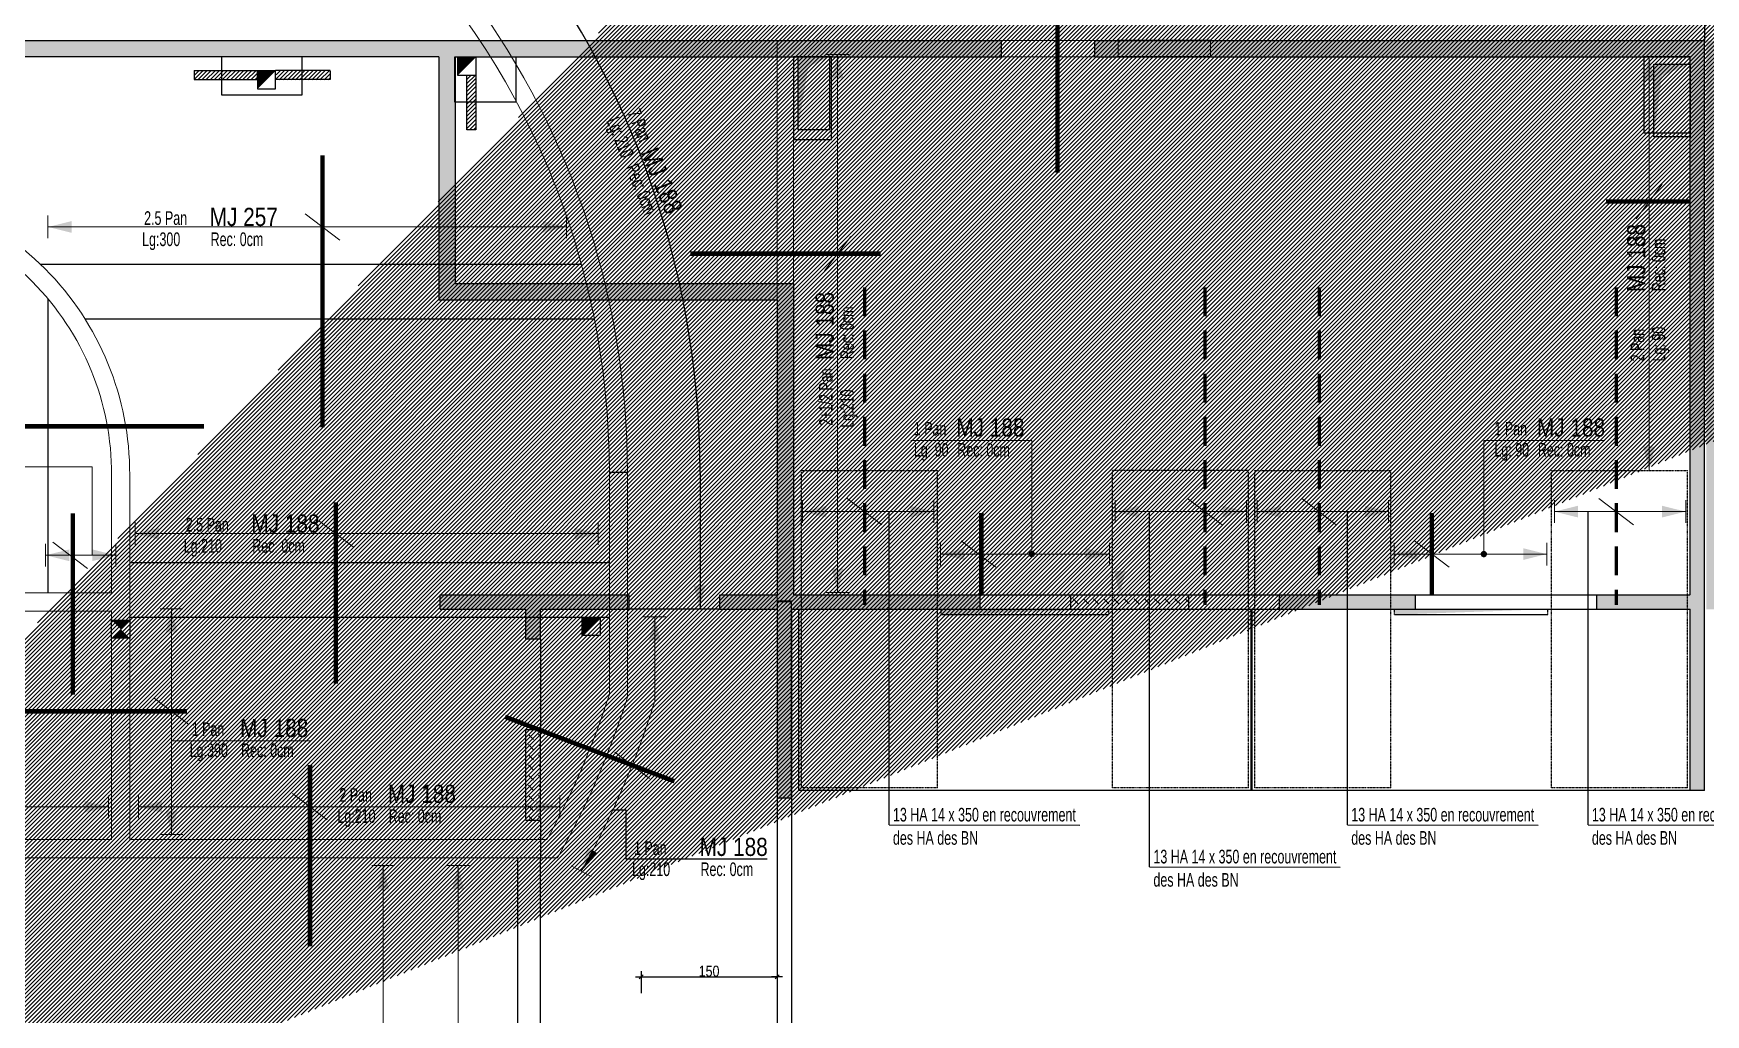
# Model space of a CAD drawing. Header units: millimetres. Extents: x 24633 to 31092, y -49771 to -45571.
# Drawn here: x 26738 to 28582, y -48162 to -47080 of the extents above; entities that cross this region are included whole.
import ezdxf

# ---------------------------------------------------------------- set-up
doc = ezdxf.new("R2010")
doc.units = ezdxf.units.MM
for name, pattern in [('CACHE', [9.525, 6.35, -3.175]), ('CACHEX2', [19.05, 12.7, -6.35]), ('TIRETPTX2', [50.8, 25.4, -12.7, 0, -12.7])]:
    doc.linetypes.add(name, pattern=pattern)
for name, color, linetype in [('01_ARMA_INF', 50, 'Continuous'), ('01_cote_gen', 4, 'Continuous'), ('01_linteaux', 2, 'Continuous'), ('01_murs_sup', 2, 'CACHEX2'), ('01_poch_poteaux', 250, 'Continuous'), ('01_resv', 32, 'Continuous'), ('01_texte', 230, 'Continuous'), ('AA_COTES', 2, 'Continuous')]:
    doc.layers.add(name, color=color, linetype=linetype)
for name, color, linetype, lineweight in [('01_murs_coup', 5, 'Continuous', 60), ('01_résv', 32, 'Continuous', 9), ('B Général', 7, 'Continuous', 5)]:
    doc.layers.add(name, color=color, linetype=linetype, lineweight=lineweight)
doc.styles.add('PATIO', font='ARIALN.TTF')
doc.styles.add('STYLE2', font='ARIALN.TTF')
doc.dimstyles.new('JB50res', dxfattribs={"dimscale": 0.1, "dimtxt": 120, "dimasz": 12, "dimexe": 0.1, "dimexo": 0.1, "dimgap": 0.09, "dimtad": 1, "dimdec": 1, "dimdsep": 46, "dimtxsty": 'STYLE2', "dimblk1": 'BOND_G', "dimblk2": 'BOND_D', "dimsah": 1, "dimcen": 1.5, "dimdle": 0.01, "dimse1": 1, "dimse2": 1, "dimclrd": 4, "dimclre": 2, "dimclrt": 6, "dimazin": 2, "dimtfac": 2.333333, "dimtdec": 1, "dimtix": 1, "dimtmove": 2, "dimatfit": 3, "dimldrblk": 'BOND_G', "dimfxl": 1, "dimtolj": 1, "dimtzin": 0, "dimarcsym": 0})
pattern_1 = [(135, (-12936.2255, -36505.928), (-11.2253202, 9e-16), [7.9375, -7.9375])]

# ---------------------------------------------------------------- blocks, each defined once
blk = doc.blocks.new('BOND_G')
at = {"layer": 'AA_COTES', "color": 0}
for p, q in [((5, 0), (-5, 0)), ((1.8, 1.8), (-1.8, -1.8)), ((0, -5), (0, 15))]:
    blk.add_line(p, q, dxfattribs=at)
blk = doc.blocks.new('BOND_D')
at = {"layer": 'AA_COTES', "color": 0}
for p, q in [((5, 0), (-5, 0)), ((-1.8, -1.8), (1.8, 1.8)), ((0, 5), (0, -15))]:
    blk.add_line(p, q, dxfattribs=at)
blk = doc.blocks.new('*D4448')
at = {"layer": '01_cote_gen', "color": 4, "lineweight": -2, "ltscale": 200, "transparency": 16777216}
blk.add_line((27409.3, -48120), (27556.9, -48120), dxfattribs=at)
at = {"layer": 'Defpoints', "color": 0, "ltscale": 200, "transparency": 16777216}
for p in [(27558.1, -48120), (27408.1, -48141.2), (27558.1, -48141.2)]:
    blk.add_point(p, dxfattribs=at)
at = {"layer": '01_cote_gen', "color": 4, "lineweight": -2, "ltscale": 200, "transparency": 16777216, "xscale": 1.2, "yscale": 1.2, "zscale": 1.2, "rotation": 180}
blk.add_blockref('BOND_G', (27408.1, -48120), dxfattribs=at)
at = {"layer": '01_cote_gen', "color": 4, "lineweight": -2, "ltscale": 200, "transparency": 16777216, "xscale": 1.2, "yscale": 1.2, "zscale": 1.2}
blk.add_blockref('BOND_D', (27558.1, -48120), dxfattribs=at)
at = {"layer": '01_cote_gen', "color": 6, "ltscale": 200, "transparency": 16777216, "insert": (27483.1, -48113.9), "char_height": 12, "attachment_point": 5, "style": 'STYLE2'}
blk.add_mtext('\\A1;150', dxfattribs=at)

msp = doc.modelspace()

# ---------------------------------------------------------------- hatches: boundary and pattern name
at = {"layer": '01_murs_sup'}
h = msp.add_hatch(dxfattribs=at)
h.set_pattern_fill('DASH', color=256, scale=2.5, angle=135)
h.set_pattern_definition(pattern_1)
h.paths.add_polyline_path([(27805.51, -47087.73), (26710.11, -47087.73), (26710.11, -47367.73), (26728.11, -47367.73), (26728.11, -47105.73), (27185.11, -47105.73), (27185.11, -47373.73), (27558.11, -47373.73), (27558.11, -47698.73), (27495.11, -47698.73), (27495.11, -47714.73), (27558.11, -47714.73), (27558.11, -47922.74), (27574.11, -47922.74), (27574.11, -47714.73), (27782.11, -47714.73), (27782.11, -47698.73), (27576.11, -47698.73), (27576.11, -47355.73), (27203.11, -47355.73), (27203.11, -47105.73), (27805.51, -47105.73)])
h.paths.add_polyline_path([(26728.11, -47469.73), (26710.11, -47469.73), (26710.11, -48011.63), (26580.11, -48011.63), (26580.11, -47974.73), (26562.11, -47974.73), (26562.11, -48029.63), (26710.11, -48029.63), (26710.11, -48387.71), (26517.11, -48387.97), (26517.11, -48403.97), (26710.11, -48403.71), (26710.11, -48663.71), (27297.11, -48663.71), (27297.11, -48447.73), (27281.11, -48447.73), (27281.11, -48647.71), (26728.11, -48647.71)])
h.paths.add_polyline_path([(27297.11, -47714.73), (27395.11, -47714.73), (27395.11, -47698.73), (27281.11, -47698.73), (27186.59, -47698.73), (27186.59, -47714.73), (27281.11, -47714.73), (27281.11, -47747.73), (27297.11, -47747.73)], flags=17)
h = msp.add_hatch(dxfattribs=at)
h.set_pattern_fill('DASH', color=256, scale=2.5, angle=135)
h.set_pattern_definition(pattern_1)
h.paths.add_polyline_path([(29762.12, -47698.78), (29608.12, -47698.78), (29608.12, -47714.78), (29762.12, -47714.78)])
h.paths.add_polyline_path([(29408.13, -47698.73), (29212.13, -47698.73), (29212.13, -47714.73), (29408.13, -47714.73)])
h.paths.add_polyline_path([(29112.13, -47698.73), (28912.11, -47698.73), (28912.11, -47714.73), (29112.13, -47714.73)])
h.paths.add_polyline_path([(28812.11, -47698.73), (28599.11, -47698.73), (28599.11, -47105.73), (28964.11, -47105.73), (28964.11, -47087.73), (28583.11, -47087.73), (28583.11, -47714.73), (28812.11, -47714.73)])
h.paths.add_polyline_path([(28581.11, -47087.73), (27908.71, -47087.73), (27908.71, -47105.73), (28565.11, -47105.73), (28565.11, -47698.73), (28462.11, -47698.73), (28462.11, -47714.73), (28565.11, -47714.73), (28565.11, -47914.73), (28581.11, -47914.73)])
h.paths.add_polyline_path([(28262.11, -47698.73), (28112.11, -47698.73), (28112.11, -47714.73), (28262.11, -47714.73)], flags=17)
h = msp.add_hatch(dxfattribs=at)
h.set_pattern_fill('DASH', color=256, scale=2.5, angle=135)
h.set_pattern_definition(pattern_1)
h.paths.add_polyline_path([(28012.11, -47698.73), (27882.11, -47698.73), (27882.11, -47714.73), (28012.11, -47714.73)])
h = msp.add_hatch(dxfattribs=at)
h.set_pattern_fill('DASH', color=256, scale=2.5, angle=135)
h.set_pattern_definition([(135, (-1279.052, -32154.172), (-11.2253202, 9e-16), [7.9375, -7.9375])])
h.paths.add_polyline_path([(27297.11, -47847.73), (27281.11, -47847.73), (27281.11, -47947.73), (27297.11, -47947.73)])
at = {"layer": '01_poch_poteaux'}
h = msp.add_hatch(color=256, dxfattribs=at)
h.dxf.hatch_style = 1
h.paths.add_polyline_path([(27574.11, -47706.73), (27558.11, -47706.73), (27558.11, -47714.73), (27558.11, -47714.73), (27558.11, -47922.73), (27574.11, -47922.73)])
at = {"layer": '01_résv'}
h = msp.add_hatch(dxfattribs=at)
h.set_pattern_fill('ANSI31', color=256)
h.set_pattern_definition([(45, (22372.7475, -51232.9677), (-2.245064, 2.245064), [])])
h.paths.add_polyline_path([(28613.02, -47196.73), (28613.02, -47226.77), (28623.02, -47226.77), (28623.02, -47196.8)], flags=17)
h.paths.add_polyline_path([(26984.75, -46665.65), (26984.75, -46735.65), (26994.75, -46735.65), (26994.75, -46665.65)])
h.paths.add_polyline_path([(27215.94, -47126.1), (27216.34, -47186.1), (27226.34, -47186.1), (27225.94, -47126.1)], flags=17)
h.paths.add_polyline_path([(26985.48, -47121.01), (26915.48, -47121.01), (26915.48, -47131.01), (26985.48, -47131.01)], flags=17)
h.paths.add_polyline_path([(27005.48, -47121.01), (27065.48, -47121.01), (27065.48, -47131.01), (27005.48, -47131.01)], flags=17)
h.paths.add_polyline_path([(26204.56, -47916.58), (26204.56, -47856.58), (26214.56, -47856.58), (26214.56, -47916.58)], flags=17)
h.paths.add_polyline_path([(26935.81, -46586.64), (26875.81, -46586.64), (26875.81, -46576.64), (26935.81, -46576.64)])
edge = h.paths.add_edge_path()
edge.add_line((29218.69, -47274.71), (29258.69, -47274.71))
edge.add_line((29258.69, -47274.71), (29287.3, -47303))
edge.add_line((29287.3, -47303), (29290.45, -47299.85))
edge.add_line((29290.45, -47299.85), (29293.82, -47296.48))
edge.add_line((29293.82, -47296.48), (29294.37, -47295.93))
edge.add_line((29294.37, -47295.93), (29259.71, -47261.27))
edge.add_line((29219.04, -47274.71), (29219.04, -47264.71))
edge.add_line((29219.04, -47264.71), (29263.16, -47264.71))
edge.add_line((28610.74, -46841.58), (28610.64, -46841.58))
edge.add_line((28610.64, -46841.58), (28610.65, -46818.53))
edge.add_line((28610.65, -46818.53), (28620.65, -46818.53))
edge.add_line((28620.65, -46818.53), (28620.75, -46848.57))
edge.add_line((28620.75, -46848.57), (28610.64, -46848.51))
edge.add_line((27587.89, -46841.58), (27587.79, -46841.58))
edge.add_line((27587.79, -46841.58), (27587.79, -46811.58))
edge.add_line((27587.79, -46811.58), (27597.79, -46811.58))
edge.add_line((27597.79, -46811.58), (27597.79, -46841.58))
edge.add_line((27597.79, -46841.58), (27587.79, -46841.58))
edge.add_line((25896.58, -48618.71), (25979.98, -48618.73))
edge.add_line((25979.98, -48618.73), (25980.38, -48628.69))
edge.add_line((25980.38, -48628.69), (25900.38, -48628.67))
edge.add_line((25900.38, -48628.67), (25899.97, -48622.07))
h.paths.add_polyline_path([(29294.55, -46743.81), (29287.48, -46736.74), (29258.8, -46765.03), (29218.8, -46765.03), (29218.8, -46775.03), (29262.94, -46775.03)])

# ---------------------------------------------------------------- linework, layer by layer
at = {"layer": '01_ARMA_INF', "linetype": 'CACHE', "lineweight": 0, "ltscale": 4, "const_width": 5, "flags": 128}
for points in [[(27867.31, -46813.38), (27867.31, -47233.38)], [(27056.7, -47214.31), (27056.7, -47514.31)], [(28472.29, -47265.23), (28565.07, -47265.23)], [(27462.29, -47322.66), (27672.29, -47322.66)], [(26426.11, -47513.1), (26926.11, -47513.1)], [(27071.41, -47596.9), (27071.41, -47796.9)], [(26781.46, -47609.01), (26781.46, -47809.01)], [(27783.4, -47608.73), (27783.4, -47698.73)], [(28280.29, -47608.73), (28280.29, -47698.73)], [(26517.43, -47827.22), (26907.44, -47827.22)], [(27444.97, -47904.54), (27258.07, -47833.32)], [(27042.86, -47886.38), (27042.86, -48086.38)]]:
    msp.add_lwpolyline(points, dxfattribs=at)
at = {"layer": '01_linteaux'}
for p, q in [((28581.11, -46957.73), (28581.11, -47087.73)), ((28036.11, -47087.73), (27934.11, -47087.73)), ((28036.11, -47105.73), (27934.11, -47105.73)), ((27342.22, -47334.73), (26746.21, -47334.73)), ((26754.11, -47696.73), (26754.11, -47372.5)), ((27356.42, -47394.73), (26794.98, -47394.73)), ((27373.2, -47663.69), (26844.19, -47663.69)), ((27782.11, -47698.73), (27882.11, -47698.73)), ((28012.11, -47698.73), (28112.11, -47698.73)), ((28262.11, -47698.73), (28462.11, -47698.73)), ((27373.2, -47723.69), (26844.19, -47723.69)), ((27582.11, -47914.73), (27582.11, -47714.73)), ((27782.11, -47714.73), (27882.11, -47714.73)), ((28012.11, -47714.73), (28112.11, -47714.73)), ((28081.11, -47914.73), (28081.11, -47714.73)), ((28082.11, -47914.73), (28082.11, -47714.73)), ((28262.11, -47714.73), (28462.11, -47714.73)), ((27574.11, -47922.73), (27574.11, -48638.71)), ((28565.11, -47914.73), (27582.11, -47914.73)), ((28565.11, -47914.73), (28082.11, -47914.73)), ((27272.11, -48306.7), (27272.11, -47988.73)), ((27297.11, -48306.7), (27297.11, -47988.73))]:
    msp.add_line(p, q, dxfattribs=at)
at = {"layer": '01_linteaux', "linetype": 'TIRETPTX2', "ltscale": 0.03}
for p, q in [((27585.11, -47561.73), (27735.11, -47561.73)), ((27585.11, -47911.73), (27585.11, -47561.73)), ((27735.11, -47911.73), (27735.11, -47561.73)), ((28078.11, -47561.73), (27928.11, -47561.73)), ((27928.11, -47911.73), (27928.11, -47561.73)), ((28078.11, -47911.73), (28078.11, -47561.73)), ((28085.11, -47561.73), (28235.11, -47561.73)), ((28085.11, -47911.73), (28085.11, -47561.73)), ((28235.11, -47911.73), (28235.11, -47561.73)), ((28412.11, -47911.73), (28412.11, -47561.73)), ((28412.11, -47561.73), (28562.11, -47561.73)), ((28562.11, -47911.73), (28562.11, -47561.73)), ((27739.11, -47720.73), (27739.11, -47714.73)), ((27924.11, -47720.73), (27924.11, -47714.73)), ((28239.11, -47720.73), (28239.11, -47714.73)), ((28408.11, -47720.73), (28408.11, -47714.73)), ((27735.11, -47911.73), (27585.11, -47911.73)), ((28078.11, -47911.73), (27928.11, -47911.73)), ((28235.11, -47911.73), (28085.11, -47911.73)), ((28562.11, -47911.73), (28412.11, -47911.73))]:
    msp.add_line(p, q, dxfattribs=at)
at = {"layer": '01_linteaux', "ltscale": 200}
for p, q in [((27739.11, -47720.73), (27924.11, -47720.73)), ((28239.11, -47720.73), (28408.11, -47720.73))]:
    msp.add_line(p, q, dxfattribs=at)
for points in [[(27739.11, -47720.73), (27739.11, -47714.73), (27924.11, -47714.73)], [(28239.11, -47720.73), (28239.11, -47714.73), (28408.11, -47714.73)]]:
    msp.add_solid(points, dxfattribs=at)
at = {"layer": '01_murs_coup', "linetype": 'Continuous', "lineweight": 18}
for p, q in [((27558.11, -47087.73), (27934.11, -47087.73)), ((27558.11, -47087.73), (27934.11, -47087.73)), ((27558.11, -47087.73), (27558.11, -47922.73)), ((27934.11, -47105.73), (27934.11, -47087.73)), ((28036.11, -47087.73), (28581.11, -47087.73)), ((28036.11, -47087.73), (28581.11, -47087.73)), ((28036.11, -47105.73), (28036.11, -47087.73)), ((28581.11, -47914.73), (28581.11, -47087.73)), ((27576.11, -47105.73), (27934.11, -47105.73)), ((27576.11, -47105.73), (27934.11, -47105.73)), ((27576.11, -47105.73), (27576.11, -47698.73)), ((28036.11, -47105.73), (28565.11, -47105.73)), ((28036.11, -47105.73), (28565.11, -47105.73)), ((28565.11, -47698.73), (28565.11, -47105.73)), ((26824.1, -47566.81), (26824.1, -47696.73)), ((26844.1, -47566.85), (26844.1, -47968.73)), ((27373.11, -47808.69), (27373.11, -47563.9)), ((27393.11, -47563.9), (27393.11, -47811.78)), ((26356.07, -47696.73), (26824.1, -47696.73)), ((27576.11, -47698.73), (27782.11, -47698.73)), ((27782.11, -47698.73), (27782.11, -47714.73)), ((27882.11, -47698.73), (28012.11, -47698.73)), ((27882.11, -47698.73), (28012.11, -47698.73)), ((27882.11, -47698.73), (27882.11, -47714.73)), ((28012.11, -47698.73), (28012.11, -47714.73)), ((28112.11, -47698.73), (28262.11, -47698.73)), ((28112.11, -47698.73), (28262.11, -47698.73)), ((28112.11, -47698.73), (28112.11, -47714.73)), ((28262.11, -47698.73), (28262.11, -47714.73)), ((28462.11, -47698.73), (28565.11, -47698.73)), ((28462.11, -47698.73), (28462.11, -47714.73)), ((26437.07, -47716.73), (26824.1, -47716.73)), ((26824.1, -47716.73), (26824.1, -47968.73)), ((27574.11, -47714.73), (27782.11, -47714.73)), ((27574.11, -47922.73), (27574.11, -47714.73)), ((27882.11, -47714.73), (28012.11, -47714.73)), ((27882.11, -47714.73), (28012.11, -47714.73)), ((28112.11, -47714.73), (28262.11, -47714.73)), ((28112.11, -47714.73), (28262.11, -47714.73)), ((28462.11, -47714.73), (28565.11, -47714.73)), ((28565.11, -47714.73), (28565.11, -47914.73)), ((27574.11, -47922.73), (27558.11, -47922.73)), ((28581.11, -47914.73), (28565.11, -47914.73)), ((26437.07, -47968.73), (26824.1, -47968.73)), ((26844.1, -47968.73), (27304.29, -47968.73)), ((26370.55, -47988.73), (27316.01, -47988.73))]:
    msp.add_line(p, q, dxfattribs=at)
at = {"layer": '01_murs_coup', "linetype": 'CACHE', "ltscale": 5}
for p, q in [((27654.48, -47359.82), (27654.48, -47709.82)), ((28029.87, -47359.82), (28029.87, -47709.82)), ((28155.84, -47359.82), (28155.84, -47709.82)), ((28483.54, -47359.82), (28483.54, -47709.82))]:
    msp.add_line(p, q, dxfattribs=at)
at = {"layer": '01_murs_coup', "linetype": 'Continuous', "lineweight": 18}
for centre, radius, start, end in [((26507.61, -47563.9), 865.5, 0, 90), ((26507.61, -47563.9), 885.5, 0, 37.71342), ((26523.84, -47565.35), 320.26, 359.7314, 90.00782), ((26523.84, -47565.35), 300.26, 359.72104, 90.00834), ((26524.1, -47538.39), 891, 331.11977, 342.3403), ((26524.1, -47538.39), 911, 330.37436, 342.53676)]:
    msp.add_arc(centre, radius, start, end, dxfattribs=at)
at = {"layer": '01_murs_sup', "ltscale": 0.05}
for p, q in [((26710.11, -47087.73), (27805.51, -47087.73)), ((27805.51, -47105.73), (27805.51, -47087.73)), ((27908.71, -47087.73), (28581.11, -47087.73)), ((27908.71, -47105.73), (27908.71, -47087.73)), ((28581.11, -47914.73), (28581.11, -47087.73)), ((27185.11, -47105.73), (26728.11, -47105.73)), ((27185.11, -47105.73), (27185.11, -47373.73)), ((27203.11, -47105.73), (27203.11, -47355.73)), ((27203.11, -47105.73), (27805.51, -47105.73)), ((27203.11, -47105.73), (27805.51, -47105.73)), ((27908.71, -47105.73), (28565.11, -47105.73)), ((28565.11, -47698.73), (28565.11, -47105.73)), ((27203.11, -47355.73), (27576.11, -47355.73)), ((27576.11, -47355.73), (27576.11, -47698.73)), ((27185.11, -47373.73), (27558.11, -47373.73)), ((27558.11, -47373.73), (27558.11, -47698.73)), ((27186.59, -47698.73), (27281.11, -47698.73)), ((27186.59, -47714.73), (27186.59, -47698.73)), ((27281.11, -47698.73), (27395.11, -47698.73)), ((27395.11, -47714.73), (27395.11, -47698.73)), ((27495.11, -47698.73), (27558.11, -47698.73)), ((27495.11, -47714.73), (27495.11, -47698.73)), ((27576.11, -47698.73), (27782.11, -47698.73)), ((27782.11, -47714.73), (27782.11, -47698.73)), ((27882.11, -47698.73), (28012.11, -47698.73)), ((27882.11, -47714.73), (27882.11, -47698.73)), ((28012.11, -47714.73), (28012.11, -47698.73)), ((28112.11, -47698.73), (28262.11, -47698.73)), ((28112.11, -47714.73), (28112.11, -47698.73)), ((28262.11, -47714.73), (28262.11, -47698.73)), ((28462.11, -47698.73), (28565.11, -47698.73)), ((28462.11, -47714.73), (28462.11, -47698.73)), ((27186.59, -47714.73), (27281.11, -47714.73)), ((27281.11, -47747.73), (27281.11, -47714.73)), ((27297.11, -47747.73), (27297.11, -47714.73)), ((27297.11, -47714.73), (27395.11, -47714.73)), ((27495.11, -47714.73), (27395.11, -47714.73)), ((27495.11, -47714.73), (27558.11, -47714.73)), ((27558.11, -47714.73), (27558.11, -47922.74)), ((27574.11, -47714.73), (27782.11, -47714.73)), ((27574.11, -47714.73), (27574.11, -47922.74)), ((27882.11, -47714.73), (28012.11, -47714.73)), ((28112.11, -47714.73), (28262.11, -47714.73)), ((28462.11, -47714.73), (28565.11, -47714.73)), ((28565.11, -47914.73), (28565.11, -47714.73)), ((27297.11, -47747.73), (27281.11, -47747.73)), ((27297.11, -47747.73), (27297.11, -47847.73)), ((27281.11, -47947.73), (27281.11, -47847.73)), ((27281.11, -47947.73), (27281.11, -47847.73)), ((27297.11, -47847.73), (27281.11, -47847.73)), ((27297.11, -47947.73), (27297.11, -47847.73)), ((27297.11, -47947.73), (27297.11, -47847.73)), ((27558.11, -47922.74), (27574.11, -47922.74)), ((27558.11, -47922.74), (27558.11, -48638.71)), ((28581.11, -47914.73), (28565.11, -47914.73)), ((27297.11, -47947.73), (27281.11, -47947.73)), ((27297.11, -47947.73), (27297.11, -47988.73))]:
    msp.add_line(p, q, dxfattribs=at)
at = {"layer": '01_poch_poteaux'}
for p, q in [((27393.11, -47563.9), (27373.11, -47563.9)), ((27574.11, -47705.8), (27558.11, -47705.8)), ((27574.11, -47706.73), (27558.11, -47706.73)), ((27558.11, -47706.73), (27558.11, -47922.73)), ((27574.11, -47714.73), (27574.11, -47705.8)), ((27574.11, -47922.73), (27574.11, -47706.73)), ((27558.11, -47922.73), (27574.11, -47922.73))]:
    msp.add_line(p, q, dxfattribs=at)
at = {"layer": '01_resv'}
for p, q in [((27206.04, -47106.1), (27226.04, -47106.1)), ((27206.04, -47126.1), (27206.04, -47106.1)), ((27226.04, -47106.1), (27226.04, -47126.1)), ((27581.11, -47105.73), (27581.11, -47185.73)), ((27616.11, -47105.73), (27581.11, -47105.73)), ((27616.11, -47185.73), (27616.11, -47105.73)), ((28525.02, -47113.73), (28565.02, -47113.73)), ((28525.02, -47193.74), (28525.02, -47113.73)), ((28565.02, -47113.73), (28565.02, -47193.74)), ((26915.08, -47120.81), (26915.08, -47130.81)), ((26915.08, -47120.81), (26985.08, -47120.81)), ((26915.08, -47130.81), (26985.08, -47130.81)), ((26985.08, -47121.1), (26985.08, -47141.1)), ((27005.08, -47121.1), (26985.08, -47121.1)), ((26985.08, -47130.81), (26985.08, -47121.1)), ((27065.08, -47120.81), (27005.08, -47120.81)), ((27005.08, -47141.1), (27005.08, -47121.1)), ((27005.08, -47130.81), (27005.08, -47121.1)), ((27065.08, -47130.81), (27005.08, -47130.81)), ((27065.08, -47121.1), (27065.08, -47130.81)), ((27226.04, -47126.1), (27206.04, -47126.1)), ((27216.04, -47186.1), (27216.04, -47126.1)), ((27226.04, -47126.1), (27226.04, -47186.1)), ((26985.08, -47141.1), (27005.08, -47141.1)), ((27226.04, -47186.1), (27216.04, -47186.1)), ((27581.11, -47185.73), (27616.11, -47185.73)), ((28565.02, -47193.74), (28525.02, -47193.74)), ((26824.1, -47746.73), (26824.1, -47726.73)), ((26824.1, -47726.73), (26844.1, -47726.73)), ((26844.1, -47726.73), (26844.1, -47746.73)), ((27343.09, -47743.68), (27343.09, -47723.98)), ((27343.09, -47723.98), (27363.09, -47723.98)), ((27363.09, -47723.98), (27363.09, -47743.68)), ((27363.09, -47743.68), (27343.09, -47743.68)), ((26844.1, -47746.73), (26824.1, -47746.73))]:
    msp.add_line(p, q, dxfattribs=at)
for points in [[(26945.19, -47147.73), (27034.19, -47147.73), (27034.19, -47105.73), (26945.19, -47105.73)], [(27202.86, -47105.73), (27269.84, -47105.73), (27269.84, -47155.73), (27202.86, -47155.73)], [(27576.19, -47196.73), (27618.19, -47196.73), (27618.18, -47105.73), (27576.19, -47105.73)], [(28514.03, -47189.49), (28565.03, -47189.49), (28565.04, -47105.73), (28514.04, -47105.73)]]:
    msp.add_lwpolyline(points, close=True, dxfattribs=at)
for points in [[(27206.04, -47126.1), (27206.04, -47106.1), (27226.04, -47106.1)], [(27581.11, -47105.73), (27616.11, -47105.73), (27592.64, -47116.53)], [(27581.11, -47185.73), (27581.11, -47105.73), (27592.64, -47116.53)], [(28525.02, -47193.74), (28525.02, -47113.73), (28534.07, -47126.53)], [(28525.02, -47113.73), (28565.02, -47113.73), (28534.07, -47126.53)], [(26985.08, -47141.1), (26985.08, -47121.1), (27005.08, -47121.1)], [(26824.1, -47726.73), (26844.1, -47726.73), (26844.1, -47746.73), (26824.1, -47746.73)], [(27343.09, -47743.68), (27343.09, -47723.98), (27363.09, -47723.98)]]:
    msp.add_solid(points, dxfattribs=at)
at = {"layer": '01_texte', "linetype": 'Continuous', "lineweight": 0}
for p, q in [((27612.42, -47103.18), (27637.38, -47103.18)), ((27624.9, -47696.18), (27624.9, -47103.18)), ((28507.45, -47105.73), (28532.41, -47105.73)), ((28519.93, -47561.73), (28519.93, -47105.73)), ((28519.98, -47561.81), (28519.98, -47105.81)), ((28505.43, -47284.26), (28534.44, -47246.19)), ((26753.99, -47280.76), (26753.99, -47305.72)), ((27037.67, -47278.73), (27075.74, -47307.74)), ((27325.91, -47280.76), (27325.91, -47305.72)), ((26753.99, -47293.24), (27325.91, -47293.24)), ((27610.4, -47341.7), (27639.4, -47303.62)), ((27705.63, -47528.56), (27839.06, -47528.56)), ((27839.06, -47528.56), (27839.06, -47653.94)), ((28471.01, -47528.56), (28337.58, -47528.56)), ((28337.58, -47528.56), (28337.58, -47653.94)), ((26802.87, -47557.7), (26329.32, -47557.7)), ((26802.87, -47655.24), (26802.87, -47557.7)), ((27586.31, -47594.61), (27586.31, -47619.58)), ((27635.44, -47592.59), (27673.51, -47621.6)), ((27731.11, -47594.61), (27731.11, -47619.58)), ((27930.91, -47594.61), (27930.91, -47619.58)), ((28010.84, -47592.59), (28048.91, -47621.6)), ((28075.71, -47594.61), (28075.71, -47619.58)), ((28087.68, -47594.61), (28087.68, -47619.58)), ((28136.81, -47592.59), (28174.88, -47621.6)), ((28232.48, -47594.61), (28232.48, -47619.58)), ((28415.38, -47594.61), (28415.38, -47619.58)), ((28464.51, -47592.59), (28502.58, -47621.6)), ((28560.18, -47594.61), (28560.18, -47619.58)), ((27586.31, -47607.1), (27731.11, -47607.1)), ((27930.91, -47607.1), (28075.71, -47607.1)), ((28087.68, -47607.1), (28232.48, -47607.1)), ((28415.38, -47607.1), (28560.18, -47607.1)), ((26850.27, -47618.88), (26850.27, -47643.84)), ((26850.27, -47631.36), (27360.93, -47631.36)), ((27052.37, -47616.86), (27090.45, -47645.87)), ((27360.93, -47618.88), (27360.93, -47643.84)), ((26751.42, -47642.76), (26751.42, -47667.72)), ((26759.33, -47640.73), (26797.4, -47669.74)), ((26828.96, -47642.76), (26828.96, -47667.72)), ((27738.52, -47641.46), (27738.52, -47666.42)), ((27761.15, -47639.44), (27799.23, -47668.44)), ((27924.71, -47641.46), (27924.71, -47666.42)), ((28238.61, -47641.46), (28238.61, -47666.42)), ((28261.25, -47639.44), (28299.32, -47668.44)), ((28407.09, -47641.46), (28407.09, -47666.42)), ((26828.96, -47655.24), (26751.42, -47655.24)), ((27738.52, -47653.94), (27924.71, -47653.94)), ((28238.61, -47653.94), (28407.09, -47653.94)), ((27612.42, -47696.18), (27637.38, -47696.18)), ((27923.6, -47698.73), (27948.56, -47698.73)), ((26877.83, -47714.13), (26902.79, -47714.13)), ((26890.31, -47714.13), (26890.31, -47963.01)), ((27410.63, -47723.29), (27435.59, -47723.29)), ((27423.11, -47723.29), (27423.11, -47816.35)), ((27460.63, -47714.97), (27485.59, -47714.48)), ((26871.27, -47812.72), (26909.34, -47841.73)), ((26890.31, -47859.99), (27043.17, -47859.99)), ((27379.21, -47872.23), (27417.28, -47901.24)), ((26820.67, -47920.13), (26820.67, -47945.09)), ((26853.75, -47920.13), (26853.75, -47945.09)), ((27023.83, -47918.1), (27061.9, -47947.11)), ((27318.4, -47920.13), (27318.4, -47945.09)), ((26443.32, -47932.61), (26820.67, -47932.61)), ((26853.75, -47932.61), (27318.4, -47932.61)), ((26877.83, -47963.01), (26902.79, -47963.01)), ((27111.11, -47997.47), (27136.07, -47997.47)), ((27123.59, -48631.14), (27123.59, -47997.47)), ((27193.89, -47997.47), (27218.85, -47997.47)), ((27206.37, -48631.14), (27206.37, -47997.47)), ((27353.02, -48009.57), (27331.15, -47997.54))]:
    msp.add_line(p, q, dxfattribs=at)
at = {"layer": '01_texte', "ltscale": 200}
for p, q in [((27473.11, -47563.9), (27473.11, -47714.73)), ((27681.66, -47952.41), (27681.66, -47607.1)), ((27968.96, -47998.66), (27968.96, -47607.1)), ((28187.14, -47952.41), (28187.14, -47607.1)), ((28452.53, -47952.41), (28452.53, -47607.1))]:
    msp.add_line(p, q, dxfattribs=at)
at = {"layer": '01_texte', "ltscale": 5}
for p, q in [((27391.82, -47936.48), (27376.75, -47936.48)), ((27391.82, -47990.16), (27391.82, -47936.48)), ((27681.66, -47952.41), (27891.85, -47953.02)), ((28187.14, -47952.41), (28397.32, -47953.02)), ((28452.53, -47952.41), (28662.72, -47953.02)), ((27547.23, -47990.16), (27391.82, -47990.16)), ((27968.96, -47998.66), (28179.15, -47999.27))]:
    msp.add_line(p, q, dxfattribs=at)
at = {"layer": '01_texte', "linetype": 'Continuous', "lineweight": 0, "const_width": 3.5}
for points in [[(27837.31, -47653.94, 1), (27840.81, -47653.94, 1)], [(28335.83, -47653.94, 1), (28339.33, -47653.94, 1)]]:
    msp.add_lwpolyline(points, format="xyb", close=True, dxfattribs=at)
at = {"layer": '01_texte', "ltscale": 200}
msp.add_arc((26507.61, -47563.9), 965.5, 0, 80.01528, dxfattribs=at)
at = {"layer": '01_texte', "linetype": 'Continuous', "lineweight": 0}
msp.add_arc((26524.1, -47538.39), 941, 330.37436, 342.81952, dxfattribs=at)
for points in [[(27624.9, -47103.18), (27618.44, -47129.28), (27624.9, -47129.28)], [(27624.9, -47103.18), (27631.36, -47129.28), (27624.9, -47129.28)], [(28519.93, -47105.73), (28513.47, -47131.82), (28519.93, -47131.82)], [(28519.93, -47105.73), (28526.39, -47131.82), (28519.93, -47131.82)], [(26753.99, -47293.24), (26780.08, -47286.78), (26780.08, -47293.24)], [(26753.99, -47293.24), (26780.08, -47299.7), (26780.08, -47293.24)], [(27325.91, -47293.24), (27299.82, -47286.78), (27299.82, -47293.24)], [(27325.91, -47293.24), (27299.82, -47299.7), (27299.82, -47293.24)], [(28519.93, -47561.73), (28513.47, -47535.64), (28519.93, -47535.64)], [(28519.93, -47561.73), (28526.39, -47535.64), (28519.93, -47535.64)], [(27586.31, -47607.1), (27612.41, -47600.64), (27612.41, -47607.1)], [(27586.31, -47607.1), (27612.41, -47613.56), (27612.41, -47607.1)], [(27731.11, -47607.1), (27705.01, -47600.64), (27705.01, -47607.1)], [(27731.11, -47607.1), (27705.01, -47613.56), (27705.01, -47607.1)], [(27930.91, -47607.1), (27957.01, -47600.64), (27957.01, -47607.1)], [(27930.91, -47607.1), (27957.01, -47613.56), (27957.01, -47607.1)], [(28075.71, -47607.1), (28049.62, -47600.64), (28049.62, -47607.1)], [(28075.71, -47607.1), (28049.62, -47613.56), (28049.62, -47607.1)], [(28087.68, -47607.1), (28113.77, -47600.64), (28113.77, -47607.1)], [(28087.68, -47607.1), (28113.77, -47613.56), (28113.77, -47607.1)], [(28232.48, -47607.1), (28206.38, -47600.64), (28206.38, -47607.1)], [(28232.48, -47607.1), (28206.38, -47613.56), (28206.38, -47607.1)], [(28415.38, -47607.1), (28441.47, -47600.64), (28441.47, -47607.1)], [(28415.38, -47607.1), (28441.47, -47613.56), (28441.47, -47607.1)], [(28560.18, -47607.1), (28534.08, -47600.64), (28534.08, -47607.1)], [(28560.18, -47607.1), (28534.08, -47613.56), (28534.08, -47607.1)], [(26850.27, -47631.36), (26876.37, -47624.9), (26876.37, -47631.36)], [(26850.27, -47631.36), (26876.37, -47637.82), (26876.37, -47631.36)], [(27360.93, -47631.36), (27334.83, -47624.9), (27334.83, -47631.36)], [(27360.93, -47631.36), (27334.83, -47637.82), (27334.83, -47631.36)], [(26751.42, -47655.24), (26777.51, -47648.78), (26777.51, -47655.24)], [(26828.96, -47655.24), (26802.87, -47648.78), (26802.87, -47655.24)], [(27738.52, -47653.94), (27764.61, -47647.48), (27764.61, -47653.94)], [(27924.71, -47653.94), (27898.62, -47647.48), (27898.62, -47653.94)], [(28238.61, -47653.94), (28264.71, -47647.48), (28264.71, -47653.94)], [(28407.09, -47653.94), (28381, -47647.48), (28381, -47653.94)], [(26751.42, -47655.24), (26777.51, -47661.7), (26777.51, -47655.24)], [(26828.96, -47655.24), (26802.87, -47661.7), (26802.87, -47655.24)], [(27624.9, -47696.18), (27618.44, -47670.09), (27624.9, -47670.09)], [(27624.9, -47696.18), (27631.36, -47670.09), (27624.9, -47670.09)], [(27738.52, -47653.94), (27764.61, -47660.4), (27764.61, -47653.94)], [(27924.71, -47653.94), (27898.62, -47660.4), (27898.62, -47653.94)], [(28238.61, -47653.94), (28264.71, -47660.4), (28264.71, -47653.94)], [(28407.09, -47653.94), (28381, -47660.4), (28381, -47653.94)], [(27473.11, -47714.73), (27466.14, -47688.76), (27472.6, -47688.64)], [(27473.11, -47714.73), (27479.06, -47688.51), (27472.6, -47688.64)], [(27936.08, -47698.73), (27929.62, -47672.63), (27936.08, -47672.63)], [(27936.08, -47698.73), (27942.54, -47672.63), (27936.08, -47672.63)], [(26890.31, -47714.13), (26883.85, -47740.22), (26890.31, -47740.22)], [(26890.31, -47714.13), (26896.77, -47740.22), (26890.31, -47740.22)], [(27423.11, -47723.29), (27416.65, -47749.39), (27423.11, -47749.39)], [(27423.11, -47723.29), (27429.57, -47749.39), (27423.11, -47749.39)], [(26820.67, -47932.61), (26794.57, -47926.15), (26794.57, -47932.61)], [(26853.75, -47932.61), (26879.85, -47926.15), (26879.85, -47932.61)], [(27318.4, -47932.61), (27292.3, -47926.15), (27292.3, -47932.61)], [(26820.67, -47932.61), (26794.57, -47939.07), (26794.57, -47932.61)], [(26853.75, -47932.61), (26879.85, -47939.07), (26879.85, -47932.61)], [(26890.31, -47963.01), (26883.85, -47936.92), (26890.31, -47936.92)], [(26890.31, -47963.01), (26896.77, -47936.92), (26890.31, -47936.92)], [(27318.4, -47932.61), (27292.3, -47939.07), (27292.3, -47932.61)], [(27342.08, -48003.56), (27349, -47977.58), (27354.66, -47980.69)], [(27342.08, -48003.56), (27360.32, -47983.81), (27354.66, -47980.69)], [(27123.59, -47997.47), (27117.13, -48023.56), (27123.59, -48023.56)], [(27123.59, -47997.47), (27130.05, -48023.56), (27123.59, -48023.56)], [(27206.37, -47997.47), (27199.91, -48023.56), (27206.37, -48023.56)], [(27206.37, -47997.47), (27212.83, -48023.56), (27206.37, -48023.56)]]:
    msp.add_solid(points, dxfattribs=at)
at = {"layer": 'B Général', "color": 7, "linetype": 'Continuous', "lineweight": 18}
msp.add_line((26844.1, -47968.73), (27304.29, -47968.73), dxfattribs=at)

# ---------------------------------------------------------------- texts
at = {"layer": '01_texte', "linetype": 'Continuous', "lineweight": 0, "style": 'PATIO', "width": 0.8}
for s, p in [('Lg: 210', (27369.55, -47175.99)), ('7 Pan', (27392.89, -47167.21)), ('Rec: 0cm', (27390.62, -47227.52))]:
    msp.add_text(s, height=15, rotation=292.08712, dxfattribs=at).set_placement(p)
at = {"layer": '01_texte', "linetype": 'Continuous', "lineweight": 0, "style": 'PATIO'}
msp.add_text('MJ 188', height=20, rotation=292.08712, dxfattribs=at).set_placement((27407.68, -47211.12))
at = {"layer": '01_texte', "ltscale": 5, "style": 'PATIO', "width": 0.8}
for s, p in [('2.5 Pan', (26860.03, -47290.93)), ('Lg:300', (26857.83, -47314.27)), ('Rec: 0cm', (26933.37, -47314.27)), ('2.5 Pan', (26905.97, -47629.06)), ('Lg:210', (26903.76, -47652.39)), ('Rec: 0cm', (26979.3, -47652.39)), ('1 Pan', (26912.52, -47854.45)), ('Lg:390', (26910.32, -47877.79)), ('Rec: 0cm', (26966.9, -47877.79)), ('2 Pan', (27075.39, -47927.07)), ('Lg:210', (27073.18, -47950.41)), ('Rec: 0cm', (27129.77, -47950.41)), ('13 HA 14 x 350 en recouvrement', (27685.9, -47948.75)), ('13 HA 14 x 350 en recouvrement', (28191.37, -47948.75)), ('13 HA 14 x 350 en recouvrement', (28456.76, -47948.75)), ('des HA des BN', (27685.9, -47974.4)), ('des HA des BN', (28191.37, -47974.4)), ('des HA des BN', (28456.76, -47974.4)), ('1 Pan', (27400.33, -47985.58)), ('13 HA 14 x 350 en recouvrement', (27973.19, -47995)), ('Lg:210', (27398.12, -48008.92)), ('Rec: 0cm', (27473.66, -48008.92)), ('des HA des BN', (27973.19, -48020.65))]:
    msp.add_text(s, height=15, dxfattribs=at).set_placement(p)
at = {"layer": '01_texte', "ltscale": 5, "style": 'PATIO'}
for s, p in [('MJ 257', (26932.37, -47292.14)), ('MJ 188', (26978.3, -47630.26)), ('MJ 188', (26965.9, -47855.66)), ('MJ 188', (27128.77, -47928.28)), ('MJ 188', (27472.66, -47986.79))]:
    msp.add_text(s, height=20, dxfattribs=at).set_placement(p)
for p in [(28515.61, -47365.05), (28515.65, -47365.12), (27620.57, -47439.98)]:
    msp.add_text('MJ 188', height=20, rotation=90, dxfattribs=at).set_placement(p)
at = {"layer": '01_texte', "ltscale": 5, "style": 'PATIO', "width": 0.8}
for s, p in [('Rec: 0cm', (28537.74, -47364.05)), ('Rec: 0cm', (28537.78, -47364.13)), ('Rec: 0cm', (27642.7, -47438.98)), ('2 Pan', (28514.4, -47441.45)), ('2 Pan', (28514.45, -47441.52)), ('Lg: 90', (28537.74, -47441.45)), ('Lg: 90', (28537.78, -47441.52)), ('2+1/2 Pan', (27619.36, -47512.31)), ('Lg:210', (27642.7, -47514.52))]:
    msp.add_text(s, height=15, rotation=90, dxfattribs=at).set_placement(p)
at = {"layer": '01_texte', "linetype": 'Continuous', "lineweight": 0, "style": 'PATIO'}
for p in [(27755.81, -47524.34), (28396.17, -47524.34)]:
    msp.add_text('MJ 188', height=20, dxfattribs=at).set_placement(p)
at = {"layer": '01_texte', "linetype": 'Continuous', "lineweight": 0, "style": 'PATIO', "width": 0.8}
for s, p in [('1 Pan', (27708.92, -47523.13)), ('1 Pan', (28349.27, -47523.13)), ('Lg: 90', (27708.92, -47546.47)), ('Rec: 0cm', (27756.81, -47546.47)), ('Lg: 90', (28349.27, -47546.47)), ('Rec: 0cm', (28397.17, -47546.47))]:
    msp.add_text(s, height=15, dxfattribs=at).set_placement(p)

# ---------------------------------------------------------------- dimensions: what is measured, and where the dimension line sits
at = {"layer": '01_cote_gen', "ltscale": 200}
dim = msp.add_linear_dim(base=(27558.11, -48120), p1=(27408.11, -48141.16), p2=(27558.11, -48141.16), dimstyle='JB50res', dxfattribs=at)
dim.commit()
dim.dimension.update_dxf_attribs({"geometry": '*D4448', "text_midpoint": (27483.11, -48113.86)})

doc.saveas('drawing.dxf')
